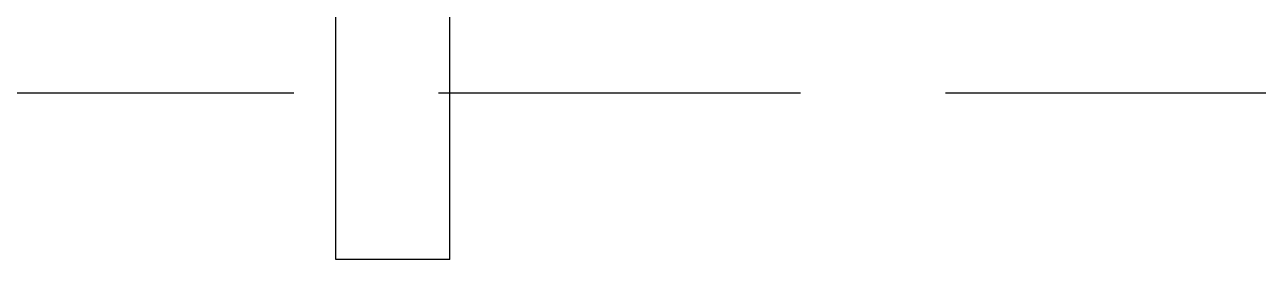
# Model space of a CAD drawing. Extents: x -1899985 to -450366, y 556196 to 2151267.
# Drawn here: x -642766 to -641914, y 577243 to 577405 of the extents above; entities that cross this region are included whole.
import ezdxf

# ---------------------------------------------------------------- set-up
doc = ezdxf.new("R2010")
doc.units = 0
doc.header["$LTSCALE"] = 1000
doc.header["$MEASUREMENT"] = 0
doc.linetypes.add('DASH', pattern=[0.35, 0.25, -0.1])
for name, color, linetype in [('A-LIN-V', 9, 'Continuous'), ('S-SB', 21, 'Continuous'), ('取电臂', 7, 'Continuous')]:
    doc.layers.add(name, color=color, linetype=linetype)
doc.layers.add('A-加建区域', color=47, linetype='Continuous', plot=False)

# ---------------------------------------------------------------- blocks, each defined once
blk = doc.blocks.new('w432424324')
at = {"layer": 'A-加建区域', "linetype": 'DASH'}
blk.add_lwpolyline([(-750464.66, 577357.45), (-768794.66, 577357.45)], dxfattribs=at)
blk = doc.blocks.new('吊车5')
at = {"layer": '取电臂', "color": 3, "linetype": 'Continuous'}
for p, q in [((1559786.55, -80015.48), (1559786.55, -79836.34)), ((1559786.55, -80015.48), (1559786.55, -79836.34)), ((1559865.12, -80015.48), (1559865.12, -79836.34)), ((1559865.12, -80015.48), (1559865.12, -79836.34)), ((1559786.55, -80015.48), (1559792.83, -80015.48)), ((1559786.55, -80015.48), (1559792.83, -80015.48)), ((1559792.83, -80015.48), (1559858.83, -80015.48)), ((1559792.83, -80015.48), (1559858.83, -80015.48)), ((1559858.83, -80015.48), (1559865.12, -80015.48)), ((1559858.83, -80015.48), (1559865.12, -80015.48))]:
    blk.add_line(p, q, dxfattribs=at)
blk = doc.blocks.new('w42432')
at = {"layer": 'S-SB', "xscale": -1}
blk.add_blockref('吊车5', (899364.29, 657258.07), dxfattribs=at)

msp = doc.modelspace()

# ---------------------------------------------------------------- block references
at = {"layer": 'A-LIN-V'}
for name, p in [('w432424324', (113484.66, 0)), ('w42432', (17950, 0))]:
    msp.add_blockref(name, p, dxfattribs=at)

doc.saveas('drawing.dxf')
